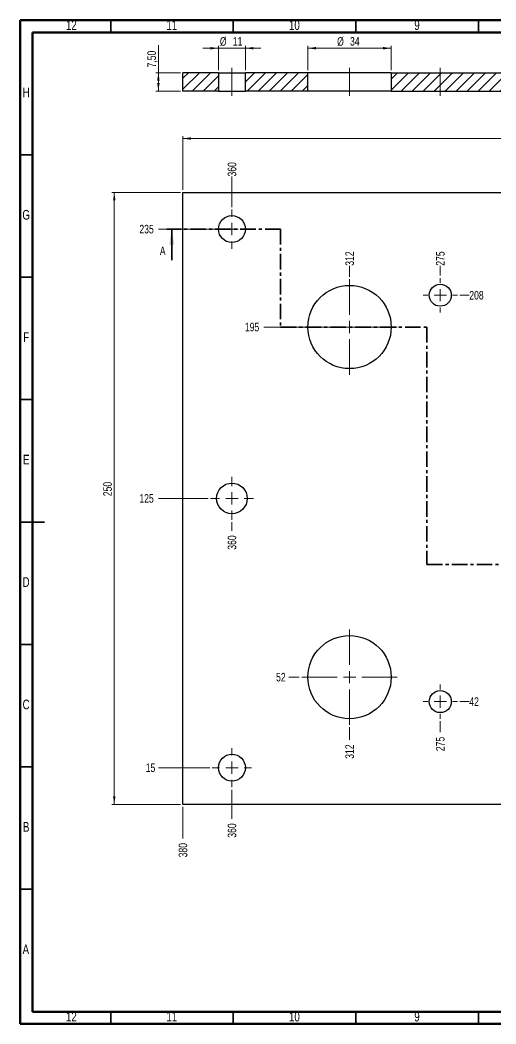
# Model space of a CAD drawing. Header units: millimetres. Extents: x 15 to 589, y 5 to 415.
# Drawn here: x 15 to 209.2, y 5 to 415 of the extents above; entities that cross this region are included whole.
import ezdxf

# ---------------------------------------------------------------- set-up
doc = ezdxf.new("R2010")
doc.units = ezdxf.units.MM
doc.linetypes.add('CENTER', pattern=[10.16, 6.35, -1.27, 1.27, -1.27])
doc.linetypes.add('CENTERX2', pattern=[20.32, 12.7, -2.54, 2.54, -2.54])
doc.styles.add('SLDTEXTSTYLE0', font='TXT', dxfattribs={"width": 0.75})
doc.dimstyles.new('SLDDIMSTYLE1', dxfattribs={"dimtxt": 3.5, "dimasz": 3.302, "dimexe": 0, "dimexo": 0.0625, "dimgap": 0.875, "dimtad": 0, "dimtih": 1, "dimtoh": 1, "dimrnd": 1e-09, "dimzin": 12, "dimdsep": 46, "dimtxsty": 'SLDTEXTSTYLE0', "dimblk1": 'NONE', "dimblk2": 'NONE', "dimsah": 1, "dimcen": 0.09, "dimadec": 0, "dimazin": 3, "dimtfac": 1, "dimtofl": 0, "dimtmove": 0, "dimatfit": 3, "dimldrblk": 'NONE', "dimfxl": 1, "dimfrac": 2, "dimtolj": 1, "dimtzin": 12, "dimarcsym": 0})
doc.dimstyles.new('SLDDIMSTYLE2', dxfattribs={"dimtxt": 3.5, "dimasz": 3.302, "dimexe": 0, "dimexo": 0.0625, "dimgap": 0.875, "dimtad": 1, "dimrnd": 1e-09, "dimzin": 12, "dimdsep": 46, "dimtxsty": 'SLDTEXTSTYLE0', "dimsah": 1, "dimcen": 0.09, "dimadec": 0, "dimazin": 3, "dimtfac": 1, "dimtofl": 0, "dimtmove": 0, "dimatfit": 3, "dimfxl": 1, "dimfrac": 2, "dimtolj": 1, "dimtzin": 12, "dimarcsym": 0})
doc.dimstyles.new('SLDDIMSTYLE3', dxfattribs={"dimtxt": 3.5, "dimasz": 3.302, "dimexe": 0, "dimexo": 0.0625, "dimgap": 0.875, "dimtad": 1, "dimrnd": 1e-09, "dimzin": 12, "dimdsep": 46, "dimtxsty": 'SLDTEXTSTYLE0', "dimsah": 1, "dimcen": 0.09, "dimadec": 0, "dimazin": 3, "dimtfac": 1, "dimtmove": 0, "dimatfit": 0, "dimfxl": 1, "dimfrac": 2, "dimtolj": 1, "dimtzin": 12, "dimarcsym": 0})

# ---------------------------------------------------------------- blocks, each defined once
blk = doc.blocks.new('_D_14')
at = {"color": 7, "linetype": 'Continuous', "lineweight": 18}
blk.add_line((186.43, 310.65), (186.43, 314.7), dxfattribs=at)
at = {"color": 7, "linetype": 'Continuous', "lineweight": 18, "insert": (184.7, 314.7), "char_height": 3.5, "attachment_point": 1, "rotation": 90, "style": 'SLDTEXTSTYLE0'}
blk.add_mtext('275', dxfattribs=at)
blk = doc.blocks.new('_None')
blk = doc.blocks.new('_D_15')
at = {"color": 7, "linetype": 'Continuous', "lineweight": 18}
blk.add_line((186.43, 128.65), (186.43, 124.17), dxfattribs=at)
at = {"color": 7, "linetype": 'Continuous', "lineweight": 18, "insert": (184.7, 116.41), "char_height": 3.5, "attachment_point": 1, "rotation": 90, "style": 'SLDTEXTSTYLE0'}
blk.add_mtext('275', dxfattribs=at)
blk = doc.blocks.new('_D_16')
at = {"color": 7, "linetype": 'Continuous', "lineweight": 18}
blk.add_line((149.43, 310.15), (149.43, 314.7), dxfattribs=at)
at = {"color": 7, "linetype": 'Continuous', "lineweight": 18, "insert": (147.7, 314.7), "char_height": 3.5, "attachment_point": 1, "rotation": 90, "style": 'SLDTEXTSTYLE0'}
blk.add_mtext('312', dxfattribs=at)
blk = doc.blocks.new('_D_17')
at = {"color": 7, "linetype": 'Continuous', "lineweight": 18}
blk.add_line((149.43, 126.15), (149.43, 121.05), dxfattribs=at)
at = {"color": 7, "linetype": 'Continuous', "lineweight": 18, "insert": (147.7, 113.29), "char_height": 3.5, "attachment_point": 1, "rotation": 90, "style": 'SLDTEXTSTYLE0'}
blk.add_mtext('312', dxfattribs=at)
blk = doc.blocks.new('_D_18')
at = {"color": 7, "linetype": 'Continuous', "lineweight": 18}
blk.add_line((101.43, 338.65), (101.43, 351.14), dxfattribs=at)
at = {"color": 7, "linetype": 'Continuous', "lineweight": 18, "insert": (99.7, 351.14), "char_height": 3.5, "attachment_point": 1, "rotation": 90, "style": 'SLDTEXTSTYLE0'}
blk.add_mtext('360', dxfattribs=at)
blk = doc.blocks.new('_D_19')
at = {"color": 7, "linetype": 'Continuous', "lineweight": 18}
blk.add_line((101.43, 209.9), (101.43, 206.45), dxfattribs=at)
at = {"color": 7, "linetype": 'Continuous', "lineweight": 18, "insert": (99.7, 198.7), "char_height": 3.5, "attachment_point": 1, "rotation": 90, "style": 'SLDTEXTSTYLE0'}
blk.add_mtext('360', dxfattribs=at)
blk = doc.blocks.new('_D_20')
at = {"color": 7, "linetype": 'Continuous', "lineweight": 18}
blk.add_line((101.43, 100.65), (101.43, 88.82), dxfattribs=at)
at = {"color": 7, "linetype": 'Continuous', "lineweight": 18, "insert": (99.7, 81.06), "char_height": 3.5, "attachment_point": 1, "rotation": 90, "style": 'SLDTEXTSTYLE0'}
blk.add_mtext('360', dxfattribs=at)
blk = doc.blocks.new('_D_21')
at = {"color": 7, "linetype": 'Continuous', "lineweight": 18}
blk.add_line((81.43, 93.65), (81.43, 80.79), dxfattribs=at)
at = {"color": 7, "linetype": 'Continuous', "lineweight": 18, "insert": (79.7, 73.03), "char_height": 3.5, "attachment_point": 1, "rotation": 90, "style": 'SLDTEXTSTYLE0'}
blk.add_mtext('380', dxfattribs=at)
blk = doc.blocks.new('_D_23')
at = {"color": 7, "linetype": 'Continuous', "lineweight": 18}
blk.add_line((92.43, 109.65), (71.43, 109.65), dxfattribs=at)
at = {"color": 7, "linetype": 'Continuous', "lineweight": 18, "insert": (66.26, 111.39), "char_height": 3.5, "attachment_point": 1, "style": 'SLDTEXTSTYLE0'}
blk.add_mtext('15', dxfattribs=at)
blk = doc.blocks.new('_D_27')
at = {"color": 7, "linetype": 'Continuous', "lineweight": 18}
blk.add_line((194.43, 136.65), (198.3, 136.65), dxfattribs=at)
at = {"color": 7, "linetype": 'Continuous', "lineweight": 18, "insert": (198.3, 138.39), "char_height": 3.5, "attachment_point": 1, "style": 'SLDTEXTSTYLE0'}
blk.add_mtext('42', dxfattribs=at)
blk = doc.blocks.new('_D_30')
at = {"color": 7, "linetype": 'Continuous', "lineweight": 18}
blk.add_line((128.93, 146.65), (124.63, 146.65), dxfattribs=at)
at = {"color": 7, "linetype": 'Continuous', "lineweight": 18, "insert": (119.45, 148.39), "char_height": 3.5, "attachment_point": 1, "style": 'SLDTEXTSTYLE0'}
blk.add_mtext('52', dxfattribs=at)
blk = doc.blocks.new('_D_33')
at = {"color": 7, "linetype": 'Continuous', "lineweight": 18}
blk.add_line((91.68, 219.65), (71.43, 219.65), dxfattribs=at)
at = {"color": 7, "linetype": 'Continuous', "lineweight": 18, "insert": (63.67, 221.39), "char_height": 3.5, "attachment_point": 1, "style": 'SLDTEXTSTYLE0'}
blk.add_mtext('125', dxfattribs=at)
blk = doc.blocks.new('_D_38')
at = {"color": 7, "linetype": 'Continuous', "lineweight": 18}
blk.add_line((128.93, 289.65), (114.49, 289.65), dxfattribs=at)
at = {"color": 7, "linetype": 'Continuous', "lineweight": 18, "insert": (106.73, 291.39), "char_height": 3.5, "attachment_point": 1, "style": 'SLDTEXTSTYLE0'}
blk.add_mtext('195', dxfattribs=at)
blk = doc.blocks.new('_D_39')
at = {"color": 7, "linetype": 'Continuous', "lineweight": 18}
blk.add_line((194.43, 302.65), (198.3, 302.65), dxfattribs=at)
at = {"color": 7, "linetype": 'Continuous', "lineweight": 18, "insert": (198.3, 304.39), "char_height": 3.5, "attachment_point": 1, "style": 'SLDTEXTSTYLE0'}
blk.add_mtext('208', dxfattribs=at)
blk = doc.blocks.new('_D_42')
at = {"color": 7, "linetype": 'Continuous', "lineweight": 18}
blk.add_line((92.43, 329.65), (71.43, 329.65), dxfattribs=at)
at = {"color": 7, "linetype": 'Continuous', "lineweight": 18, "insert": (63.67, 331.39), "char_height": 3.5, "attachment_point": 1, "style": 'SLDTEXTSTYLE0'}
blk.add_mtext('235', dxfattribs=at)
blk = doc.blocks.new('_D_46')
at = {"color": 7, "linetype": 'Continuous', "lineweight": 18}
for p, q in [((81.43, 345.65), (81.43, 367.65)), ((81.43, 366.65), (461.43, 366.65)), ((461.43, 345.65), (461.43, 367.65))]:
    blk.add_line(p, q, dxfattribs=at)
for points in [[(81.43, 366.65), (84.73, 366.15), (84.73, 367.16)], [(461.43, 366.65), (458.13, 367.16), (458.13, 366.15)]]:
    blk.add_solid(points, dxfattribs=at)
at = {"color": 7, "linetype": 'Continuous', "lineweight": 18, "insert": (273.63, 371.17), "char_height": 3.5, "attachment_point": 1, "style": 'SLDTEXTSTYLE0'}
blk.add_mtext('380', dxfattribs=at)
blk = doc.blocks.new('_D_47')
at = {"color": 7, "linetype": 'Continuous', "lineweight": 18}
for p, q in [((80.43, 344.65), (52.43, 344.65)), ((53.43, 94.65), (53.43, 344.65)), ((80.43, 94.65), (52.43, 94.65))]:
    blk.add_line(p, q, dxfattribs=at)
for points in [[(53.43, 344.65), (52.92, 341.35), (53.94, 341.35)], [(53.43, 94.65), (53.94, 97.96), (52.92, 97.96)]]:
    blk.add_solid(points, dxfattribs=at)
at = {"color": 7, "linetype": 'Continuous', "lineweight": 18, "insert": (48.92, 220.56), "char_height": 3.5, "attachment_point": 1, "rotation": 90, "style": 'SLDTEXTSTYLE0'}
blk.add_mtext('250', dxfattribs=at)
blk = doc.blocks.new('SW_CENTERMARKSYMBOL_0')
at = {"color": 0, "linetype": 'Continuous', "lineweight": 0}
for p, q in [((0, 5), (0, 19.5)), ((-5, 0), (-19.5, 0)), ((0, 0), (-2.5, 0)), ((0, 0), (0, 2.5)), ((0, 0), (0, -2.5)), ((0, 0), (2.5, 0)), ((5, 0), (19.5, 0)), ((0, -5), (0, -19.5))]:
    blk.add_line(p, q, dxfattribs=at)
blk = doc.blocks.new('SW_CENTERMARKSYMBOL_1')
at = {"color": 0, "linetype": 'Continuous', "lineweight": 0}
for p, q in [((0, 5), (0, 19.5)), ((-5, 0), (-19.5, 0)), ((0, 0), (-2.5, 0)), ((0, 0), (0, 2.5)), ((0, 0), (0, -2.5)), ((0, 0), (2.5, 0)), ((5, 0), (19.5, 0)), ((0, -5), (0, -19.5))]:
    blk.add_line(p, q, dxfattribs=at)
blk = doc.blocks.new('SW_CENTERMARKSYMBOL_3')
at = {"color": 0, "linetype": 'Continuous', "lineweight": 0}
for p, q in [((0, 5), (0, 8)), ((-5, 0), (-8, 0)), ((0, 0), (-2.5, 0)), ((0, 0), (0, 2.5)), ((0, 0), (0, -2.5)), ((0, 0), (2.5, 0)), ((5, 0), (8, 0)), ((0, -5), (0, -8))]:
    blk.add_line(p, q, dxfattribs=at)
blk = doc.blocks.new('SW_CENTERMARKSYMBOL_6')
at = {"color": 0, "linetype": 'Continuous', "lineweight": 0}
for p, q in [((0, 5), (0, 8.75)), ((-5, 0), (-8.75, 0)), ((0, 0), (-2.5, 0)), ((0, 0), (0, 2.5)), ((0, 0), (0, -2.5)), ((0, 0), (2.5, 0)), ((5, 0), (8.75, 0)), ((0, -5), (0, -8.75))]:
    blk.add_line(p, q, dxfattribs=at)
blk = doc.blocks.new('SW_CENTERMARKSYMBOL_7')
at = {"color": 0, "linetype": 'Continuous', "lineweight": 0}
for p, q in [((0, 5), (0, 8)), ((-5, 0), (-8, 0)), ((0, 0), (-2.5, 0)), ((0, 0), (0, 2.5)), ((0, 0), (0, -2.5)), ((0, 0), (2.5, 0)), ((5, 0), (8, 0)), ((0, -5), (0, -8))]:
    blk.add_line(p, q, dxfattribs=at)
blk = doc.blocks.new('SW_CENTERMARKSYMBOL_15')
at = {"color": 0, "linetype": 'Continuous', "lineweight": 0}
for p, q in [((0, 5), (0, 7)), ((-5, 0), (-7, 0)), ((0, 0), (-2.5, 0)), ((0, 0), (0, 2.5)), ((0, 0), (0, -2.5)), ((0, 0), (2.5, 0)), ((5, 0), (7, 0)), ((0, -5), (0, -7))]:
    blk.add_line(p, q, dxfattribs=at)
blk = doc.blocks.new('SW_CENTERMARKSYMBOL_17')
at = {"color": 0, "linetype": 'Continuous', "lineweight": 0}
for p, q in [((0, 5), (0, 7)), ((-5, 0), (-7, 0)), ((0, 0), (-2.5, 0)), ((0, 0), (0, 2.5)), ((0, 0), (0, -2.5)), ((0, 0), (2.5, 0)), ((5, 0), (7, 0)), ((0, -5), (0, -7))]:
    blk.add_line(p, q, dxfattribs=at)
blk = doc.blocks.new('_D_48')
at = {"color": 7, "linetype": 'Continuous', "lineweight": 18}
for p, q in [((95.93, 403.53), (89.58, 403.53)), ((95.93, 394.53), (95.93, 404.53)), ((95.93, 403.53), (106.93, 403.53)), ((106.93, 394.53), (106.93, 404.53)), ((106.93, 403.53), (113.28, 403.53))]:
    blk.add_line(p, q, dxfattribs=at)
for points in [[(95.93, 403.53), (92.63, 404.04), (92.63, 403.03)], [(106.93, 403.53), (110.23, 403.03), (110.23, 404.04)]]:
    blk.add_solid(points, dxfattribs=at)
at = {"color": 7, "linetype": 'Continuous', "lineweight": 18, "char_height": 3.5, "attachment_point": 1, "style": 'SLDTEXTSTYLE0'}
for s, insert in [('%%c', (96.52, 408.05)), ('11', (101.8, 408.1))]:
    blk.add_mtext(s, dxfattribs=dict(at, insert=insert))
blk = doc.blocks.new('_D_49')
at = {"color": 7, "linetype": 'Continuous', "lineweight": 18}
for p, q in [((132.43, 394.53), (132.43, 404.53)), ((132.43, 403.53), (166.43, 403.53)), ((166.43, 394.53), (166.43, 404.53))]:
    blk.add_line(p, q, dxfattribs=at)
for points in [[(132.43, 403.53), (135.73, 403.03), (135.73, 404.04)], [(166.43, 403.53), (163.13, 404.04), (163.13, 403.03)]]:
    blk.add_solid(points, dxfattribs=at)
at = {"color": 7, "linetype": 'Continuous', "lineweight": 18, "char_height": 3.5, "attachment_point": 1, "style": 'SLDTEXTSTYLE0'}
for s, insert in [('%%c', (144.36, 408.05)), ('34', (149.63, 408.1))]:
    blk.add_mtext(s, dxfattribs=dict(at, insert=insert))
blk = doc.blocks.new('_D_52')
at = {"color": 7, "linetype": 'Continuous', "lineweight": 18}
for p, q in [((71.43, 393.53), (71.43, 404.73)), ((80.43, 393.53), (70.43, 393.53)), ((71.43, 386.03), (71.43, 393.53)), ((80.43, 386.03), (70.43, 386.03))]:
    blk.add_line(p, q, dxfattribs=at)
for points in [[(71.43, 393.53), (70.92, 390.23), (71.94, 390.23)], [(71.43, 386.03), (71.94, 389.34), (70.92, 389.34)]]:
    blk.add_solid(points, dxfattribs=at)
at = {"color": 7, "linetype": 'Continuous', "lineweight": 18, "insert": (66.92, 395.68), "char_height": 3.5, "attachment_point": 1, "rotation": 90, "style": 'SLDTEXTSTYLE0'}
blk.add_mtext('7,50', dxfattribs=at)

msp = doc.modelspace()

# ---------------------------------------------------------------- hatches: boundary and pattern name
at = {"linetype": 'Continuous', "lineweight": 18}
h = msp.add_hatch(dxfattribs=at)
h.set_pattern_fill('ANSI31', style=0)
h.paths.add_polyline_path([(81.433, 393.533), (81.433, 386.033), (95.933, 386.033), (95.933, 393.533)], flags=0)
h = msp.add_hatch(dxfattribs=at)
h.set_pattern_fill('ANSI31', style=0)
h.paths.add_polyline_path([(106.933, 386.033), (132.433, 386.033), (132.433, 393.533), (106.933, 393.533)], flags=0)
h = msp.add_hatch(dxfattribs=at)
h.set_pattern_fill('ANSI31', style=0)
h.paths.add_polyline_path([(333.933, 393.533), (166.433, 393.533), (166.433, 386.033), (333.933, 386.033)], flags=0)

# ---------------------------------------------------------------- linework, layer by layer
at = {"color": 7, "linetype": 'Continuous', "lineweight": 70}
for p, q in [((15, 5), (15, 415)), ((15, 415), (589, 415)), ((20, 10), (20, 410)), ((20, 410), (584, 410)), ((584, 10), (20, 10)), ((589, 5), (15, 5))]:
    msp.add_line(p, q, dxfattribs=at)
at = {"color": 7, "linetype": 'Continuous', "lineweight": 35}
for p, q in [((52, 410), (52, 415)), ((102, 410), (102, 415)), ((152, 410), (152, 415)), ((202, 410), (202, 415)), ((20, 360), (15, 360)), ((76.854, 316.955), (76.854, 329.655)), ((20, 310), (15, 310)), ((20, 260), (15, 260)), ((15, 210), (25, 210)), ((20, 210), (15, 210)), ((20, 160), (15, 160)), ((20, 110), (15, 110)), ((20, 60), (15, 60)), ((52, 10), (52, 5)), ((102, 10), (102, 5)), ((152, 10), (152, 5)), ((202, 10), (202, 5))]:
    msp.add_line(p, q, dxfattribs=at)
at = {"color": 7, "linetype": 'CENTERX2', "lineweight": 18}
for p, q in [((101.433, 384.033), (101.433, 395.533)), ((149.433, 395.533), (149.433, 384.033)), ((186.433, 395.533), (186.433, 384.033))]:
    msp.add_line(p, q, dxfattribs=at)
at = {"color": 7, "linetype": 'Continuous', "lineweight": 25}
for p, q in [((81.433, 386.033), (81.433, 393.533)), ((95.933, 393.533), (81.433, 393.533)), ((95.933, 393.533), (95.933, 386.033)), ((95.933, 393.533), (106.933, 393.533)), ((106.933, 386.033), (106.933, 393.533)), ((132.433, 393.533), (106.933, 393.533)), ((166.433, 393.533), (132.433, 393.533)), ((132.433, 386.033), (132.433, 393.533)), ((166.433, 393.533), (166.433, 386.033)), ((166.433, 393.533), (333.933, 393.533)), ((95.933, 386.033), (81.433, 386.033)), ((95.933, 386.033), (106.933, 386.033)), ((132.433, 386.033), (106.933, 386.033)), ((166.433, 386.033), (132.433, 386.033)), ((166.433, 386.033), (333.933, 386.033)), ((81.433, 344.655), (461.433, 344.655)), ((81.433, 94.655), (81.433, 344.655)), ((461.433, 94.655), (81.433, 94.655))]:
    msp.add_line(p, q, dxfattribs=at)
at = {"color": 7, "linetype": 'CENTER', "lineweight": 35}
for p, q in [((121.301, 329.655), (74.854, 329.655)), ((121.301, 329.655), (121.301, 289.655)), ((121.301, 289.655), (181.005, 289.655)), ((181.005, 289.655), (181.005, 192.655)), ((181.005, 192.655), (347.203, 192.655))]:
    msp.add_line(p, q, dxfattribs=at)
at = {"color": 7, "linetype": 'Continuous', "lineweight": 25}
for centre, radius in [((101.433, 329.655), 5.5), ((149.433, 289.655), 17), ((186.433, 302.655), 4.5), ((101.433, 219.655), 6.25), ((149.433, 146.655), 17), ((186.433, 136.655), 4.5), ((101.433, 109.655), 5.5)]:
    msp.add_circle(centre, radius, dxfattribs=at)
at = {"color": 7, "linetype": 'Continuous', "lineweight": 35}
msp.add_solid([(76.854, 329.655), (75.838, 323.305), (77.87, 323.305)], dxfattribs=at)

# ---------------------------------------------------------------- block references
at = {"color": 7, "linetype": 'Continuous', "lineweight": 0}
for name, p in [('SW_CENTERMARKSYMBOL_7', (101.433, 329.655)), ('SW_CENTERMARKSYMBOL_1', (149.433, 289.655)), ('SW_CENTERMARKSYMBOL_17', (186.433, 302.655)), ('SW_CENTERMARKSYMBOL_6', (101.433, 219.655)), ('SW_CENTERMARKSYMBOL_0', (149.433, 146.655)), ('SW_CENTERMARKSYMBOL_15', (186.433, 136.655)), ('SW_CENTERMARKSYMBOL_3', (101.433, 109.655))]:
    msp.add_blockref(name, p, dxfattribs=at)

# ---------------------------------------------------------------- texts
at = {"color": 7, "linetype": 'Continuous', "lineweight": 0, "attachment_point": 2, "style": 'SLDTEXTSTYLE0'}
for s, insert, char_height in [('12', (35.92, 414.973), 3.9688), ('11', (76.92, 414.973), 3.9688), ('10', (126.92, 414.973), 3.9688), ('9', (176.96, 414.973), 3.969), ('H', (17.49, 387.473), 3.969), ('G', (17.487, 337.473), 3.969), ('F', (17.458, 287.473), 3.969), ('E', (17.508, 237.473), 3.969), ('D', (17.453, 187.473), 3.969), ('C', (17.459, 137.473), 3.969), ('B', (17.471, 87.473), 3.969), ('A', (17.34, 37.473), 3.969), ('12', (35.92, 9.973), 3.9688), ('11', (76.92, 9.973), 3.9688), ('10', (126.92, 9.973), 3.9688), ('9', (176.96, 9.973), 3.969)]:
    msp.add_mtext(s, dxfattribs=dict(at, insert=insert, char_height=char_height))
at = {"color": 7, "linetype": 'Continuous', "insert": (72.023, 322.511), "char_height": 3.5, "attachment_point": 1, "style": 'SLDTEXTSTYLE0'}
msp.add_mtext('A', dxfattribs=at)

# ---------------------------------------------------------------- dimensions: what is measured, and where the dimension line sits
at = {"color": 7, "linetype": 'Continuous', "lineweight": 18}
for base, p1, p2, dimstyle, picture, middle in [((106.933, 403.533), (95.933, 393.533), (106.933, 393.533), 'SLDDIMSTYLE3', '_D_48', (101.749, 403.533)), ((166.433, 403.533), (132.433, 393.533), (166.433, 393.533), 'SLDDIMSTYLE2', '_D_49', (149.582, 403.533))]:
    dim = msp.add_linear_dim(base=base, p1=p1, p2=p2, text='%%c<>', dimstyle=dimstyle, dxfattribs=at)
    dim.commit()
    dim.dimension.update_dxf_attribs({"geometry": picture, "text_midpoint": middle, "dimtype": 160})
for base, p1, p2, picture, middle in [((71.433, 393.533), (81.433, 386.033), (81.433, 393.533), '_D_52', (71.433, 400.206)), ((53.433, 344.655), (81.433, 94.655), (81.433, 344.655), '_D_47', (53.433, 224.441))]:
    dim = msp.add_linear_dim(base=base, p1=p1, p2=p2, angle=90, dimstyle='SLDDIMSTYLE2', dxfattribs=at)
    dim.commit()
    dim.dimension.update_dxf_attribs({"geometry": picture, "text_midpoint": middle, "dimtype": 160})
dim = msp.add_linear_dim(base=(461.433, 366.655), p1=(81.433, 344.655), p2=(461.433, 344.655), dimstyle='SLDDIMSTYLE2', dxfattribs=at)
dim.commit()
dim.dimension.update_dxf_attribs({"geometry": '_D_46', "text_midpoint": (277.509, 366.655), "dimtype": 160})
for feature_location, offset, dtype, picture, middle in [((101.433, 337.655), (0, 13.487), 1, '_D_18', (101.433, 355.021)), ((93.433, 329.655), (-22, 0), 0, '_D_42', (67.554, 329.655)), ((149.433, 309.155), (0, 5.546), 1, '_D_16', (149.433, 318.58)), ((186.433, 309.655), (0, 5.046), 1, '_D_14', (186.433, 318.58)), ((193.433, 302.655), (4.872, 0), 0, '_D_39', (202.184, 302.655)), ((129.933, 289.655), (-15.444, 0), 0, '_D_38', (110.61, 289.655)), ((92.683, 219.655), (-21.25, 0), 0, '_D_33', (67.554, 219.655)), ((101.433, 210.905), (0, -4.451), 1, '_D_19', (101.433, 202.575)), ((129.933, 146.655), (-5.306, 0), 0, '_D_30', (122.041, 146.655)), ((193.433, 136.655), (4.872, 0), 0, '_D_27', (200.891, 136.655)), ((149.433, 127.155), (0, -6.106), 1, '_D_17', (149.433, 117.17)), ((186.433, 129.655), (0, -5.487), 1, '_D_15', (186.433, 120.289)), ((93.433, 109.655), (-22, 0), 0, '_D_23', (68.847, 109.655)), ((101.433, 101.655), (0, -12.834), 1, '_D_20', (101.433, 84.942)), ((81.433, 94.655), (0, -13.867), 1, '_D_21', (81.433, 76.909))]:
    dim = msp.add_ordinate_dim(feature_location=feature_location, offset=offset, dtype=dtype, origin=(461.433, 94.655), dimstyle='SLDDIMSTYLE1', dxfattribs=at)
    dim.commit()
    dim.dimension.update_dxf_attribs({"geometry": picture, "text_midpoint": middle})

doc.saveas('drawing.dxf')
